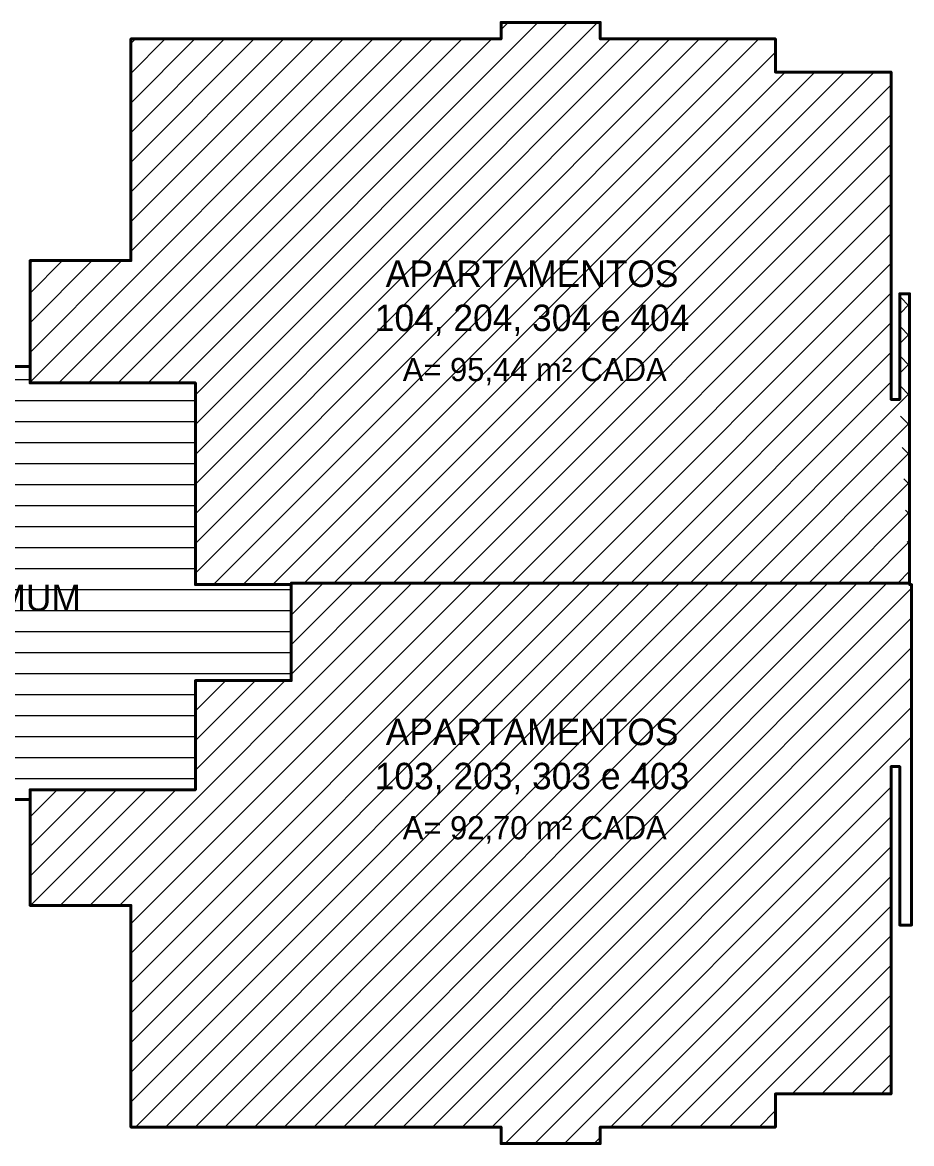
# Model space of a CAD drawing. Header units: millimetres. Extents: x 13204 to 24802, y 21209 to 40694.
# Drawn here: x 14094.1 to 14430.4, y 36742.5 to 37166.3 of the extents above; entities that cross this region are included whole.
import ezdxf

# ---------------------------------------------------------------- set-up
doc = ezdxf.new("R2010")
doc.units = ezdxf.units.MM
for name, color, linetype, lineweight in [('Paredes', 1, 'Continuous', 40), ('PISO', 5, 'Continuous', 5), ('TEXTO', 4, 'Continuous', 5)]:
    doc.layers.add(name, color=color, linetype=linetype, lineweight=lineweight)
doc.styles.add('LANA', font='stylu.ttf')

msp = doc.modelspace()

# ---------------------------------------------------------------- hatches: boundary and pattern name
at = {"layer": 'PISO'}
h = msp.add_hatch(dxfattribs=at)
h.set_pattern_fill('ANSI31', color=256, scale=2.5, style=0)
h.paths.add_polyline_path([(14422.64, 37147.55), (14378.89, 37147.55), (14378.89, 37160.05), (14312.64, 37160.05), (14312.64, 37166.3), (14275.14, 37166.3), (14275.14, 37160.05), (14135.14, 37160.05), (14135.14, 37076.3), (14097.02, 37076.3), (14097.02, 37036.3), (14097.02, 37030.05), (14159.52, 37030.05), (14159.52, 36953.8), (14195.77, 36953.8), (14195.77, 36954.42), (14429.64, 36954.42), (14429.64, 37063.74), (14425.89, 37063.74), (14425.89, 37023.8), (14422.64, 37023.8)])
h.paths.add_polyline_path([(14225.75, 37024.9), (14349.6, 37024.9), (14349.6, 37045.17), (14225.75, 37045.17)], flags=24)
h.paths.add_polyline_path([(14204.14, 37042.94), (14366.18, 37042.94), (14366.18, 37082.85), (14204.14, 37082.85)], flags=24)
h = msp.add_hatch(dxfattribs=at)
h.set_pattern_fill('ANSI31', color=256, scale=2.5, angle=90, style=0)
h.set_pattern_definition([(135, (14097.0225, 36953.799), (-5.61266, -5.61266), [])])
h.paths.add_polyline_path([(14429.64, 37063.74), (14425.89, 37063.74), (14425.89, 37023.8), (14429.6, 36954.42), (14429.64, 36954.42)])
h = msp.add_hatch(dxfattribs=at)
h.set_pattern_fill('ANSI31', color=256, scale=2.5, angle=135, style=0)
h.set_pattern_definition([(180, (13962.385, 36872.549), (-1e-15, -7.9375), [])])
h.paths.add_polyline_path([(14061.14, 36876.3), (14061.14, 36872.55), (14097.02, 36872.55), (14097.02, 36876.3), (14159.52, 36876.3), (14159.52, 36917.55), (14195.77, 36917.55), (14195.77, 36953.8), (14159.52, 36953.8), (14159.52, 37030.05), (14097.02, 37030.05), (14097.02, 37036.3), (14061.14, 37036.3), (14061.14, 37030.05), (14001.14, 37030.05), (14001.14, 36953.8), (13962.39, 36953.8), (13962.39, 36917.55), (13998.64, 36917.55), (13998.64, 36876.3)])
h = msp.add_hatch(dxfattribs=at)
h.set_pattern_fill('ANSI31', color=256, scale=2.5, style=0)
h.set_pattern_definition([(45, (14097.0225, 36742.549), (-5.61266, 5.61266), [])])
h.paths.add_polyline_path([(14195.77, 36954.42), (14195.77, 36953.8), (14195.77, 36917.55), (14159.52, 36917.55), (14159.52, 36876.3), (14097.02, 36876.3), (14097.02, 36872.55), (14097.02, 36832.55), (14135.14, 36832.55), (14135.14, 36748.8), (14275.14, 36748.8), (14275.14, 36742.55), (14312.64, 36742.55), (14312.64, 36748.8), (14378.89, 36748.8), (14378.89, 36761.3), (14422.64, 36761.3), (14422.64, 36885.05), (14430.39, 36885.05), (14430.39, 36953.8), (14429.64, 36953.8)])

# ---------------------------------------------------------------- linework, layer by layer
at = {"layer": 'Paredes'}
for points in [[(14061.14, 37036.3), (14097.02, 37036.3), (14097.02, 37076.3), (14135.14, 37076.3), (14135.14, 37160.05), (14275.14, 37160.05), (14275.14, 37166.3), (14312.64, 37166.3), (14312.64, 37160.05), (14378.89, 37160.05), (14378.89, 37147.55), (14422.64, 37147.55), (14422.64, 37023.8), (14425.89, 37023.8), (14425.89, 37063.74), (14429.64, 37063.74), (14429.64, 36953.8), (14430.39, 36953.8), (14430.39, 36825.1), (14425.89, 36825.1), (14425.89, 36885.05), (14422.64, 36885.05), (14422.64, 36761.3), (14378.89, 36761.3), (14378.89, 36748.8), (14312.64, 36748.8), (14312.64, 36742.55), (14275.14, 36742.55), (14275.14, 36748.8), (14135.14, 36748.8), (14135.14, 36832.55), (14097.02, 36832.55), (14097.02, 36872.55), (14061.14, 36872.55)], [(14429.64, 36954.42), (14195.77, 36954.42), (14195.77, 36953.8), (14159.52, 36953.8), (14159.52, 37030.05), (14097.02, 37030.05), (14097.02, 37036.3)], [(14195.77, 36953.8), (14195.77, 36917.55), (14159.52, 36917.55), (14159.52, 36876.3), (14097.02, 36876.3), (14097.02, 36872.55)]]:
    msp.add_lwpolyline(points, dxfattribs=at)

# ---------------------------------------------------------------- texts
at = {"layer": 'TEXTO', "attachment_point": 5, "style": 'LANA'}
for s, insert, char_height, width in [('APARTAMENTOS \\P104, 204, 304 e 404', (14286.86, 37062.06), 10, 295.8241), ('A= 95,44 m² CADA', (14287.86, 37034.29), 8.75, 175.9752), ('USO COMUM', (14073.87, 36948.75), 10, 295.8241), ('APARTAMENTOS \\P103, 203, 303 e 403', (14286.86, 36888.87), 10, 295.8241), ('A= 92,70 m² CADA', (14287.86, 36861.11), 8.75, 175.9752)]:
    msp.add_mtext(s, dxfattribs=dict(at, insert=insert, char_height=char_height, width=width))

doc.saveas('drawing.dxf')
